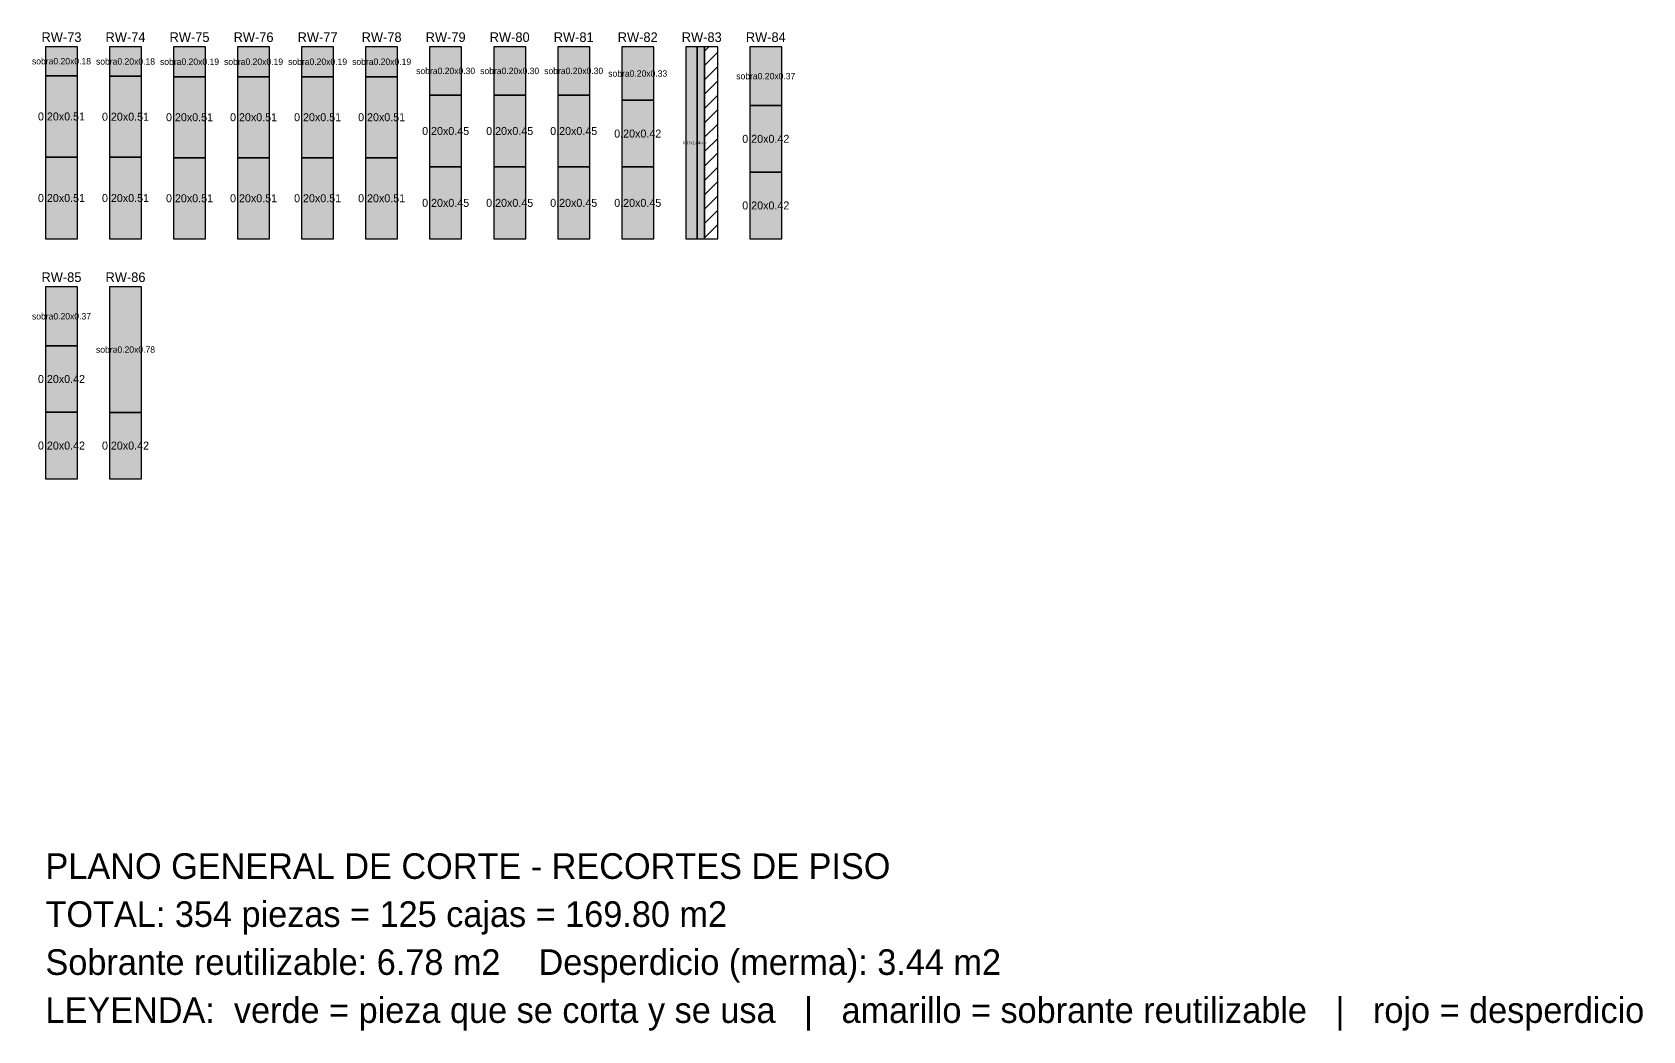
# Model space of a CAD drawing. Header units: metres. Extents: x -0.1 to 11.2, y -28.4 to 0.4.
# Drawn here: x -0.08 to 9.98, y -28.41 to -22.17 of the extents above; entities that cross this region are included whole.
import ezdxf
from ezdxf.enums import TextEntityAlignment as Align

# ---------------------------------------------------------------- set-up
doc = ezdxf.new("R2010")
doc.units = ezdxf.units.M
for name, color, linetype in [('BALDOSA', 7, 'Continuous'), ('DESPERDICIO', 1, 'Continuous'), ('PIEZA', 3, 'Continuous'), ('PIEZA_TXT', 7, 'Continuous'), ('SOBRANTE', 2, 'Continuous'), ('TITULO', 5, 'Continuous')]:
    doc.layers.add(name, color=color, linetype=linetype)

msp = doc.modelspace()

# ---------------------------------------------------------------- hatches: boundary and pattern name
at = {"layer": 'DESPERDICIO'}
h = msp.add_hatch(dxfattribs=at)
h.set_pattern_fill('ANSI31', scale=0.02)
h.paths.add_polyline_path([(4.117, -23.458), (4.2, -23.458), (4.2, -22.258), (4.117, -22.258)])
at = {"layer": 'PIEZA'}
h = msp.add_hatch(color=3, dxfattribs=at)
h.dxf.hatch_style = 1
h.paths.add_polyline_path([(4, -23.458), (4.072, -23.458), (4.072, -22.258), (4, -22.258)])
h = msp.add_hatch(color=3, dxfattribs=at)
h.dxf.hatch_style = 1
h.paths.add_polyline_path([(4.072, -23.458), (4.117, -23.458), (4.117, -22.258), (4.072, -22.258)])
h = msp.add_hatch(color=3, dxfattribs=at)
h.dxf.hatch_style = 1
h.paths.add_polyline_path([(0, -22.9484), (0.2, -22.9484), (0.2, -22.4388), (0, -22.4388)])
h = msp.add_hatch(color=3, dxfattribs=at)
h.dxf.hatch_style = 1
h.paths.add_polyline_path([(0.4, -22.9484), (0.6, -22.9484), (0.6, -22.4419), (0.4, -22.4419)])
h = msp.add_hatch(color=3, dxfattribs=at)
h.dxf.hatch_style = 1
h.paths.add_polyline_path([(0.8, -22.9515), (1, -22.9515), (1, -22.445), (0.8, -22.445)])
h = msp.add_hatch(color=3, dxfattribs=at)
h.dxf.hatch_style = 1
h.paths.add_polyline_path([(1.2, -22.9515), (1.4, -22.9515), (1.4, -22.445), (1.2, -22.445)])
h = msp.add_hatch(color=3, dxfattribs=at)
h.dxf.hatch_style = 1
h.paths.add_polyline_path([(1.6, -22.9515), (1.8, -22.9515), (1.8, -22.445), (1.6, -22.445)])
h = msp.add_hatch(color=3, dxfattribs=at)
h.dxf.hatch_style = 1
h.paths.add_polyline_path([(2, -22.9515), (2.2, -22.9515), (2.2, -22.445), (2, -22.445)])
h = msp.add_hatch(color=3, dxfattribs=at)
h.dxf.hatch_style = 1
h.paths.add_polyline_path([(2.4, -23.009), (2.6, -23.009), (2.6, -22.56), (2.4, -22.56)])
h = msp.add_hatch(color=3, dxfattribs=at)
h.dxf.hatch_style = 1
h.paths.add_polyline_path([(2.8, -23.009), (3, -23.009), (3, -22.56), (2.8, -22.56)])
h = msp.add_hatch(color=3, dxfattribs=at)
h.dxf.hatch_style = 1
h.paths.add_polyline_path([(3.2, -23.009), (3.4, -23.009), (3.4, -22.56), (3.2, -22.56)])
h = msp.add_hatch(color=3, dxfattribs=at)
h.dxf.hatch_style = 1
h.paths.add_polyline_path([(3.6, -23.009), (3.8, -23.009), (3.8, -22.5922), (3.6, -22.5922)])
h = msp.add_hatch(color=3, dxfattribs=at)
h.dxf.hatch_style = 1
h.paths.add_polyline_path([(4.4, -23.0415), (4.6, -23.0415), (4.6, -22.6253), (4.4, -22.6253)])
h = msp.add_hatch(color=3, dxfattribs=at)
h.dxf.hatch_style = 1
h.paths.add_polyline_path([(0, -23.458), (0.2, -23.458), (0.2, -22.9484), (0, -22.9484)])
h = msp.add_hatch(color=3, dxfattribs=at)
h.dxf.hatch_style = 1
h.paths.add_polyline_path([(0.4, -23.458), (0.6, -23.458), (0.6, -22.9484), (0.4, -22.9484)])
h = msp.add_hatch(color=3, dxfattribs=at)
h.dxf.hatch_style = 1
h.paths.add_polyline_path([(0.8, -23.458), (1, -23.458), (1, -22.9515), (0.8, -22.9515)])
h = msp.add_hatch(color=3, dxfattribs=at)
h.dxf.hatch_style = 1
h.paths.add_polyline_path([(1.2, -23.458), (1.4, -23.458), (1.4, -22.9515), (1.2, -22.9515)])
h = msp.add_hatch(color=3, dxfattribs=at)
h.dxf.hatch_style = 1
h.paths.add_polyline_path([(1.6, -23.458), (1.8, -23.458), (1.8, -22.9515), (1.6, -22.9515)])
h = msp.add_hatch(color=3, dxfattribs=at)
h.dxf.hatch_style = 1
h.paths.add_polyline_path([(2, -23.458), (2.2, -23.458), (2.2, -22.9515), (2, -22.9515)])
h = msp.add_hatch(color=3, dxfattribs=at)
h.dxf.hatch_style = 1
h.paths.add_polyline_path([(2.4, -23.458), (2.6, -23.458), (2.6, -23.009), (2.4, -23.009)])
h = msp.add_hatch(color=3, dxfattribs=at)
h.dxf.hatch_style = 1
h.paths.add_polyline_path([(2.8, -23.458), (3, -23.458), (3, -23.009), (2.8, -23.009)])
h = msp.add_hatch(color=3, dxfattribs=at)
h.dxf.hatch_style = 1
h.paths.add_polyline_path([(3.2, -23.458), (3.4, -23.458), (3.4, -23.009), (3.2, -23.009)])
h = msp.add_hatch(color=3, dxfattribs=at)
h.dxf.hatch_style = 1
h.paths.add_polyline_path([(3.6, -23.458), (3.8, -23.458), (3.8, -23.009), (3.6, -23.009)])
h = msp.add_hatch(color=3, dxfattribs=at)
h.dxf.hatch_style = 1
h.paths.add_polyline_path([(4.4, -23.458), (4.6, -23.458), (4.6, -23.0415), (4.4, -23.0415)])
h = msp.add_hatch(color=3, dxfattribs=at)
h.dxf.hatch_style = 1
h.paths.add_polyline_path([(0, -24.5421), (0.2, -24.5421), (0.2, -24.1265), (0, -24.1265)])
h = msp.add_hatch(color=3, dxfattribs=at)
h.dxf.hatch_style = 1
h.paths.add_polyline_path([(0, -24.958), (0.2, -24.958), (0.2, -24.5421), (0, -24.5421)])
h = msp.add_hatch(color=3, dxfattribs=at)
h.dxf.hatch_style = 1
h.paths.add_polyline_path([(0.4, -24.958), (0.6, -24.958), (0.6, -24.5427), (0.4, -24.5427)])
at = {"layer": 'SOBRANTE'}
h = msp.add_hatch(color=2, dxfattribs=at)
h.dxf.hatch_style = 1
h.paths.add_polyline_path([(0, -22.4388), (0.2, -22.4388), (0.2, -22.258), (0, -22.258)])
h = msp.add_hatch(color=2, dxfattribs=at)
h.dxf.hatch_style = 1
h.paths.add_polyline_path([(0.4, -22.4419), (0.6, -22.4419), (0.6, -22.258), (0.4, -22.258)])
h = msp.add_hatch(color=2, dxfattribs=at)
h.dxf.hatch_style = 1
h.paths.add_polyline_path([(0.8, -22.445), (1, -22.445), (1, -22.258), (0.8, -22.258)])
h = msp.add_hatch(color=2, dxfattribs=at)
h.dxf.hatch_style = 1
h.paths.add_polyline_path([(1.2, -22.445), (1.4, -22.445), (1.4, -22.258), (1.2, -22.258)])
h = msp.add_hatch(color=2, dxfattribs=at)
h.dxf.hatch_style = 1
h.paths.add_polyline_path([(1.6, -22.445), (1.8, -22.445), (1.8, -22.258), (1.6, -22.258)])
h = msp.add_hatch(color=2, dxfattribs=at)
h.dxf.hatch_style = 1
h.paths.add_polyline_path([(2, -22.445), (2.2, -22.445), (2.2, -22.258), (2, -22.258)])
h = msp.add_hatch(color=2, dxfattribs=at)
h.dxf.hatch_style = 1
h.paths.add_polyline_path([(2.4, -22.56), (2.6, -22.56), (2.6, -22.258), (2.4, -22.258)])
h = msp.add_hatch(color=2, dxfattribs=at)
h.dxf.hatch_style = 1
h.paths.add_polyline_path([(2.8, -22.56), (3, -22.56), (3, -22.258), (2.8, -22.258)])
h = msp.add_hatch(color=2, dxfattribs=at)
h.dxf.hatch_style = 1
h.paths.add_polyline_path([(3.2, -22.56), (3.4, -22.56), (3.4, -22.258), (3.2, -22.258)])
h = msp.add_hatch(color=2, dxfattribs=at)
h.dxf.hatch_style = 1
h.paths.add_polyline_path([(3.6, -22.5922), (3.8, -22.5922), (3.8, -22.258), (3.6, -22.258)])
h = msp.add_hatch(color=2, dxfattribs=at)
h.dxf.hatch_style = 1
h.paths.add_polyline_path([(4.4, -22.6253), (4.6, -22.6253), (4.6, -22.258), (4.4, -22.258)])
h = msp.add_hatch(color=2, dxfattribs=at)
h.dxf.hatch_style = 1
h.paths.add_polyline_path([(0, -24.1265), (0.2, -24.1265), (0.2, -23.758), (0, -23.758)])
h = msp.add_hatch(color=2, dxfattribs=at)
h.dxf.hatch_style = 1
h.paths.add_polyline_path([(0.4, -24.5427), (0.6, -24.5427), (0.6, -23.758), (0.4, -23.758)])

# ---------------------------------------------------------------- linework, layer by layer
at = {"layer": 'BALDOSA'}
for points in [[(0, -23.458), (0.2, -23.458), (0.2, -22.258), (0, -22.258)], [(0.4, -23.458), (0.6, -23.458), (0.6, -22.258), (0.4, -22.258)], [(0.8, -23.458), (1, -23.458), (1, -22.258), (0.8, -22.258)], [(1.2, -23.458), (1.4, -23.458), (1.4, -22.258), (1.2, -22.258)], [(1.6, -23.458), (1.8, -23.458), (1.8, -22.258), (1.6, -22.258)], [(2, -23.458), (2.2, -23.458), (2.2, -22.258), (2, -22.258)], [(2.4, -23.458), (2.6, -23.458), (2.6, -22.258), (2.4, -22.258)], [(2.8, -23.458), (3, -23.458), (3, -22.258), (2.8, -22.258)], [(3.2, -23.458), (3.4, -23.458), (3.4, -22.258), (3.2, -22.258)], [(3.6, -23.458), (3.8, -23.458), (3.8, -22.258), (3.6, -22.258)], [(4, -23.458), (4.2, -23.458), (4.2, -22.258), (4, -22.258)], [(4.4, -23.458), (4.6, -23.458), (4.6, -22.258), (4.4, -22.258)], [(0, -24.958), (0.2, -24.958), (0.2, -23.758), (0, -23.758)], [(0.4, -24.958), (0.6, -24.958), (0.6, -23.758), (0.4, -23.758)]]:
    msp.add_lwpolyline(points, close=True, dxfattribs=at)
at = {"layer": 'DESPERDICIO'}
msp.add_lwpolyline([(4.117, -23.458), (4.2, -23.458), (4.2, -22.258), (4.117, -22.258)], close=True, dxfattribs=at)
at = {"layer": 'PIEZA'}
for points in [[(4, -23.458), (4.072, -23.458), (4.072, -22.258), (4, -22.258)], [(4.072, -23.458), (4.117, -23.458), (4.117, -22.258), (4.072, -22.258)], [(0, -22.9484), (0.2, -22.9484), (0.2, -22.4388), (0, -22.4388)], [(0.4, -22.9484), (0.6, -22.9484), (0.6, -22.4419), (0.4, -22.4419)], [(0.8, -22.9515), (1, -22.9515), (1, -22.445), (0.8, -22.445)], [(1.2, -22.9515), (1.4, -22.9515), (1.4, -22.445), (1.2, -22.445)], [(1.6, -22.9515), (1.8, -22.9515), (1.8, -22.445), (1.6, -22.445)], [(2, -22.9515), (2.2, -22.9515), (2.2, -22.445), (2, -22.445)], [(2.4, -23.009), (2.6, -23.009), (2.6, -22.56), (2.4, -22.56)], [(2.8, -23.009), (3, -23.009), (3, -22.56), (2.8, -22.56)], [(3.2, -23.009), (3.4, -23.009), (3.4, -22.56), (3.2, -22.56)], [(3.6, -23.009), (3.8, -23.009), (3.8, -22.5922), (3.6, -22.5922)], [(4.4, -23.0415), (4.6, -23.0415), (4.6, -22.6253), (4.4, -22.6253)], [(0, -23.458), (0.2, -23.458), (0.2, -22.9484), (0, -22.9484)], [(0.4, -23.458), (0.6, -23.458), (0.6, -22.9484), (0.4, -22.9484)], [(0.8, -23.458), (1, -23.458), (1, -22.9515), (0.8, -22.9515)], [(1.2, -23.458), (1.4, -23.458), (1.4, -22.9515), (1.2, -22.9515)], [(1.6, -23.458), (1.8, -23.458), (1.8, -22.9515), (1.6, -22.9515)], [(2, -23.458), (2.2, -23.458), (2.2, -22.9515), (2, -22.9515)], [(2.4, -23.458), (2.6, -23.458), (2.6, -23.009), (2.4, -23.009)], [(2.8, -23.458), (3, -23.458), (3, -23.009), (2.8, -23.009)], [(3.2, -23.458), (3.4, -23.458), (3.4, -23.009), (3.2, -23.009)], [(3.6, -23.458), (3.8, -23.458), (3.8, -23.009), (3.6, -23.009)], [(4.4, -23.458), (4.6, -23.458), (4.6, -23.0415), (4.4, -23.0415)], [(0, -24.5421), (0.2, -24.5421), (0.2, -24.1265), (0, -24.1265)], [(0, -24.958), (0.2, -24.958), (0.2, -24.5421), (0, -24.5421)], [(0.4, -24.958), (0.6, -24.958), (0.6, -24.5427), (0.4, -24.5427)]]:
    msp.add_lwpolyline(points, close=True, dxfattribs=at)
at = {"layer": 'SOBRANTE'}
for points in [[(0, -22.4388), (0.2, -22.4388), (0.2, -22.258), (0, -22.258)], [(0.4, -22.4419), (0.6, -22.4419), (0.6, -22.258), (0.4, -22.258)], [(0.8, -22.445), (1, -22.445), (1, -22.258), (0.8, -22.258)], [(1.2, -22.445), (1.4, -22.445), (1.4, -22.258), (1.2, -22.258)], [(1.6, -22.445), (1.8, -22.445), (1.8, -22.258), (1.6, -22.258)], [(2, -22.445), (2.2, -22.445), (2.2, -22.258), (2, -22.258)], [(2.4, -22.56), (2.6, -22.56), (2.6, -22.258), (2.4, -22.258)], [(2.8, -22.56), (3, -22.56), (3, -22.258), (2.8, -22.258)], [(3.2, -22.56), (3.4, -22.56), (3.4, -22.258), (3.2, -22.258)], [(3.6, -22.5922), (3.8, -22.5922), (3.8, -22.258), (3.6, -22.258)], [(4.4, -22.6253), (4.6, -22.6253), (4.6, -22.258), (4.4, -22.258)], [(0, -24.1265), (0.2, -24.1265), (0.2, -23.758), (0, -23.758)], [(0.4, -24.5427), (0.6, -24.5427), (0.6, -23.758), (0.4, -23.758)]]:
    msp.add_lwpolyline(points, close=True, dxfattribs=at)

# ---------------------------------------------------------------- texts
at = {"layer": 'PIEZA_TXT'}
for s, height, p in [('sobra0.20x0.18', 0.04, (0.1, -22.3484)), ('sobra0.20x0.18', 0.04, (0.5, -22.3499)), ('sobra0.20x0.19', 0.04, (0.9, -22.3515)), ('sobra0.20x0.19', 0.04, (1.3, -22.3515)), ('sobra0.20x0.19', 0.04, (1.7, -22.3515)), ('sobra0.20x0.19', 0.04, (2.1, -22.3515)), ('sobra0.20x0.30', 0.04, (2.5, -22.409)), ('sobra0.20x0.30', 0.04, (2.9, -22.409)), ('sobra0.20x0.30', 0.04, (3.3, -22.409)), ('sobra0.20x0.33', 0.04, (3.7, -22.4251)), ('sobra0.20x0.37', 0.04, (4.5, -22.4417)), ('0.20x0.51', 0.05, (0.1, -22.6936)), ('0.20x0.51', 0.05, (0.5, -22.6952)), ('0.20x0.51', 0.05, (0.9, -22.6983)), ('0.20x0.51', 0.05, (1.3, -22.6983)), ('0.20x0.51', 0.05, (1.7, -22.6983)), ('0.20x0.51', 0.05, (2.1, -22.6983)), ('0.20x0.45', 0.05, (2.5, -22.7845)), ('0.20x0.45', 0.05, (2.9, -22.7845)), ('0.20x0.45', 0.05, (3.3, -22.7845)), ('0.20x0.42', 0.05, (3.7, -22.8006)), ('0.20x0.42', 0.05, (4.5, -22.8334)), ('0.07x1.20', 0.018, (4.036, -22.858)), ('0.04x1.20', 0.01125, (4.0945, -22.858)), ('0.20x0.51', 0.05, (0.1, -23.2032)), ('0.20x0.51', 0.05, (0.5, -23.2032)), ('0.20x0.51', 0.05, (0.9, -23.2048)), ('0.20x0.51', 0.05, (1.3, -23.2048)), ('0.20x0.51', 0.05, (1.7, -23.2048)), ('0.20x0.51', 0.05, (2.1, -23.2048)), ('0.20x0.45', 0.05, (2.5, -23.2335)), ('0.20x0.45', 0.05, (2.9, -23.2335)), ('0.20x0.45', 0.05, (3.3, -23.2335)), ('0.20x0.45', 0.05, (3.7, -23.2335)), ('0.20x0.42', 0.05, (4.5, -23.2498)), ('sobra0.20x0.37', 0.04, (0.1, -23.9423)), ('sobra0.20x0.78', 0.04, (0.5, -24.1504)), ('0.20x0.42', 0.05, (0.1, -24.3343)), ('0.20x0.42', 0.05, (0.1, -24.7501)), ('0.20x0.42', 0.05, (0.5, -24.7504))]:
    msp.add_text(s, height=height, dxfattribs=at).set_placement(p, align=Align.MIDDLE_CENTER)
at = {"layer": 'TITULO'}
for s, p in [('RW-73', (0.1, -22.198)), ('RW-74', (0.5, -22.198)), ('RW-75', (0.9, -22.198)), ('RW-76', (1.3, -22.198)), ('RW-77', (1.7, -22.198)), ('RW-78', (2.1, -22.198)), ('RW-79', (2.5, -22.198)), ('RW-80', (2.9, -22.198)), ('RW-81', (3.3, -22.198)), ('RW-82', (3.7, -22.198)), ('RW-83', (4.1, -22.198)), ('RW-84', (4.5, -22.198)), ('RW-85', (0.1, -23.698)), ('RW-86', (0.5, -23.698))]:
    msp.add_text(s, height=0.06, dxfattribs=at).set_placement(p, align=Align.MIDDLE_CENTER)
for s, p in [('PLANO GENERAL DE CORTE - RECORTES DE PISO', (0, -27.458)), ('TOTAL: 354 piezas = 125 cajas = 169.80 m2', (0, -27.758)), ('Sobrante reutilizable: 6.78 m2    Desperdicio (merma): 3.44 m2', (0, -28.058)), ('LEYENDA:  verde = pieza que se corta y se usa   |   amarillo = sobrante reutilizable   |   rojo = desperdicio', (0, -28.358))]:
    msp.add_text(s, height=0.16, dxfattribs=at).set_placement(p)

doc.saveas('drawing.dxf')
